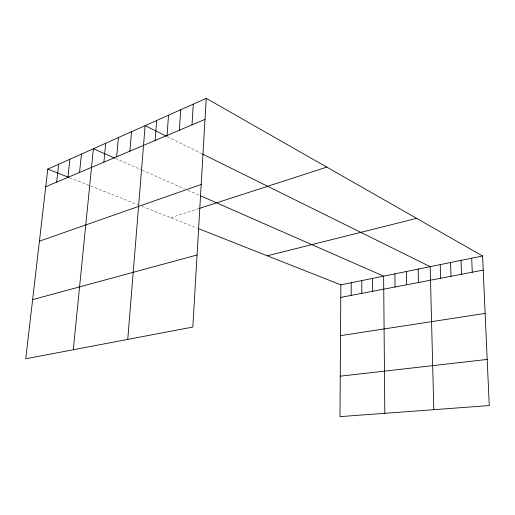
<?xml version="1.0" encoding="UTF-8"?>
<svg xmlns="http://www.w3.org/2000/svg" width="515" height="515" viewBox="0 0 515 515"><rect width="100%" height="100%" fill="white"/><g stroke="black" fill="none" stroke-linecap="round" stroke-linejoin="round"><path stroke-width="0.39" stroke-dasharray="2.58 1.93" d="M170.793 217.684L198.899 208.575M69.731 177.772L137.878 204.687M142.134 206.367L197.284 228.151M115.515 158.459L141.548 169.886M142.249 170.195L184.544 188.76M188.084 190.318L199.588 195.365M167.298 136.623L201.706 153.65"/><path stroke-width="0.77" d="M351.185 295.391L351.217 282.748M198.7 228.712L340.853 284.859L339.984 416.635L489.25 405.569L482.587 255.987L206.245 98.365L47.792 169.1L25.75 358.775L192.835 327.051L206.245 98.365M191.986 124.875L193.299 104.146M179.336 130.231L180.733 109.759M167.053 135.426L168.521 115.206M155.118 140.479L156.657 120.504M127.759 339.404L145.121 125.654L166.577 136.269M129.87 151.165L131.544 131.718M116.667 156.753L118.411 137.576M103.895 162.154L105.697 143.254M73.297 349.749L93.389 148.751L114.8 158.144M79.542 172.461L81.46 154.075M67.928 177.379L69.892 159.238M56.663 182.143L58.678 164.246M45.738 186.765L205.015 119.364M39.417 241.2L201.198 184.46M199.62 208.343L326.8 167.13M32.625 299.64L197.058 254.983M267.246 255.788L416.629 218.366M340.853 284.859L482.587 255.987M340.769 297.387L483.218 270.118M340.518 335.645L485.143 313.403M340.248 376.175L487.196 359.438M47.792 169.1L69.016 177.488M200.309 195.681L383.63 276.149L384.821 413.307M202.408 153.998L430.16 266.667L433.81 409.676M471.708 258.202L472.274 272.21M461.028 260.378L461.543 274.263M450.554 262.515L451.005 276.285M440.261 264.607L440.66 278.261M418.148 269.113L418.431 282.516M406.393 271.508L406.618 284.782M394.889 273.851L395.056 286.99M372.596 278.396L372.66 291.278M361.8 280.591L361.813 293.357"/></g></svg>
